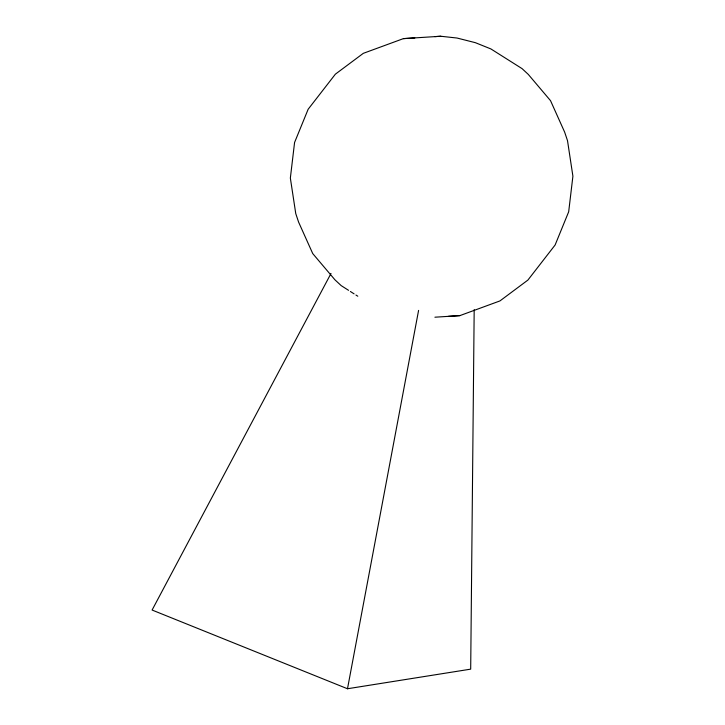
<?xml version="1.0" encoding="UTF-8"?>
<svg xmlns="http://www.w3.org/2000/svg" width="725" height="725" viewBox="0 0 725 725"><rect width="100%" height="100%" fill="white"/><g stroke="black" fill="none" stroke-linecap="round" stroke-linejoin="round"><path stroke-width="1.09" d="M474.186 309.657L470.688 669.148L347.493 688.75L152.096 610.042L330.999 273.47M347.493 688.75L418.588 310.4M434.909 317.206L459.868 315.62L499.951 300.92L527.891 280.086L555.114 245.005L568.681 211.782L572.904 176.193L567.512 140.668L564.657 132.149L550.529 100.666L528.289 74.403L522.082 68.639L490.897 48.938L475.355 42.675L456.995 38.026L440.737 36.25L403.399 38.624L363.316 53.333L335.376 74.168L308.152 109.248L294.577 142.472L290.353 178.06L295.755 213.585L298.6 222.104L312.738 253.587L334.977 279.85L341.176 285.614L348.562 290.326M434.81 36.622L440.737 36.25M403.399 38.624L414.836 37.918M448.422 316.336L459.868 315.62M350.402 291.504L354.09 293.852M355.939 295.03L357.788 296.208"/></g></svg>
